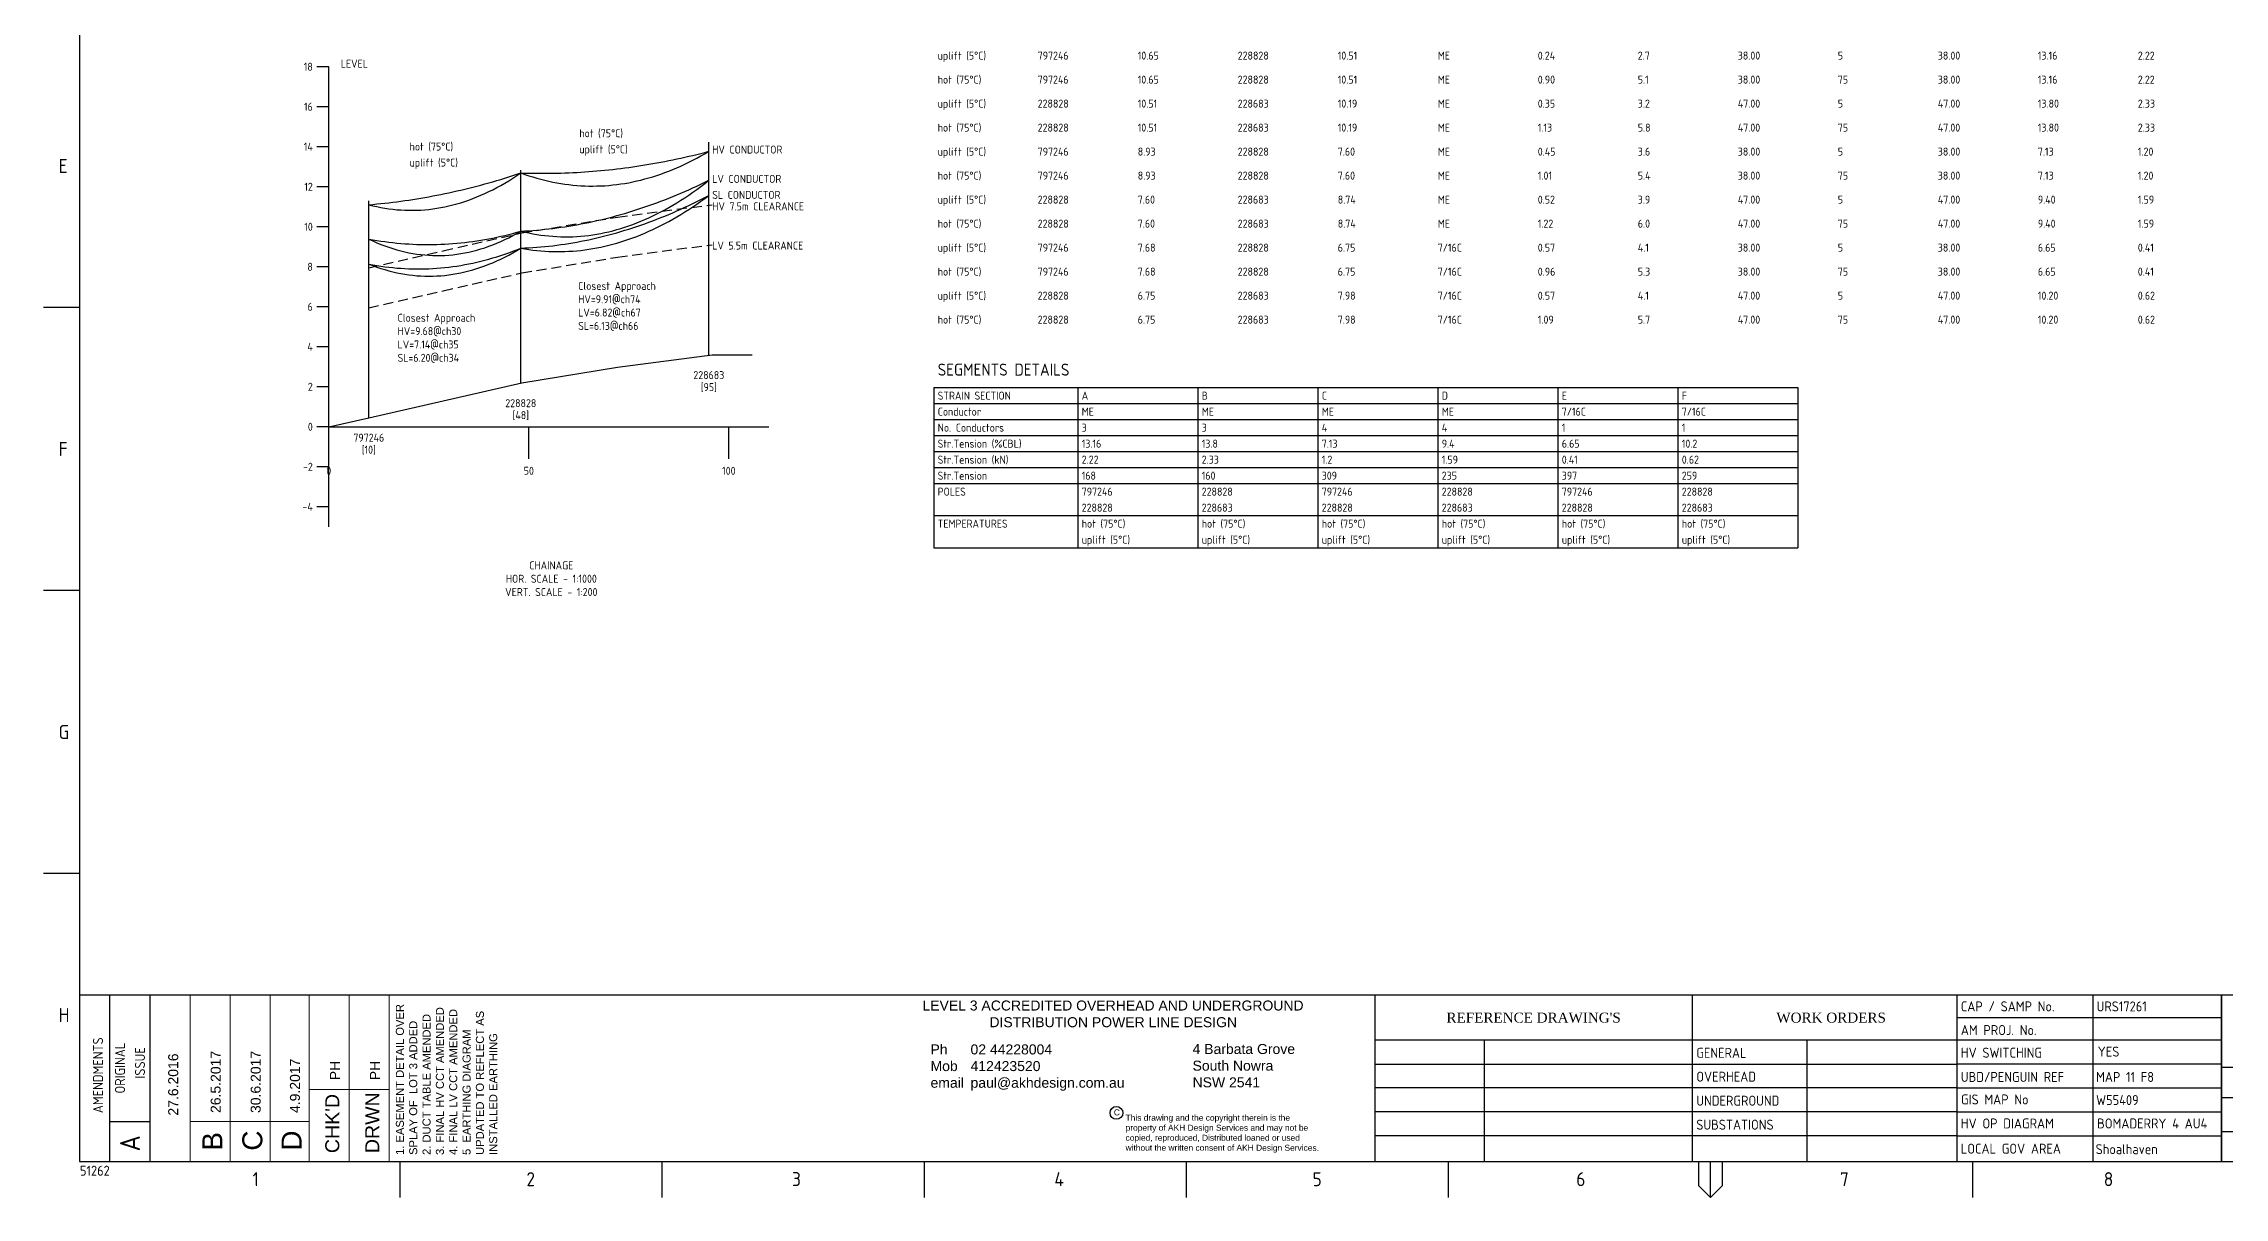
# Paper-space layout 'Retic4' of a CAD drawing. Header units: metres, sheet in millimetres. Extents: x -9 to 825, y -5 to 581.
# Drawn here: x -9 to 536, y -5 to 283 of the extents above; entities that cross this region are included whole.
import ezdxf
from ezdxf.enums import TextEntityAlignment as Align

# ---------------------------------------------------------------- set-up
doc = ezdxf.new("R2010")
doc.units = ezdxf.units.M
doc.linetypes.add('DASHED', pattern=[0.75, 0.5, -0.25])
doc.linetypes.add('IE Trench LV', pattern=[6.5, 5, -1.5])
doc.layers.get('0').update_dxf_attribs({"color": 6})
for name, color, linetype in [('_User Miscellaneous1', 251, 'Continuous'), ('_User Miscellaneous2', 7, 'Continuous'), ('Notes', 7, 'Continuous'), ('SupportsUG_SP_EXT', 7, 'Continuous')]:
    doc.layers.add(name, color=color, linetype=linetype)
doc.styles.add('ARIAL', font='arial.ttf', dxfattribs={"height": 2})
doc.styles.add('iecARIAL', font='arial.ttf', dxfattribs={"height": 2})
doc.styles.add('iecISOCP', font='isocp.shx')
doc.styles.add('iecTimesNewRoman', font='times.ttf')
doc.styles.add('ISOCP', font='isocp.shx', dxfattribs={"height": 1.75})
doc.styles.get("Standard").update_dxf_attribs({"font": 'arial.ttf'})

# ---------------------------------------------------------------- blocks, each defined once
blk = doc.blocks.new('A1_FRAME_TITLE')
at = {"layer": 'Notes', "color": 3, "linetype": 'Continuous'}
for p, q in [((9, 574.39), (9, 5.97)), ((16.59, 5.97), (16.59, 47.62)), ((26.59, 5.97), (26.59, 47.62)), ((332.78, 47.62), (332.78, 5.97)), ((412.12, 47.62), (412.12, 5.97)), ((478.24, 47.62), (478.24, 5.97)), ((544.37, 47.62), (544.37, 5.97)), ((544.37, 41.97), (544.37, 5.97)), ((16.59, 15.97), (26.59, 15.97))]:
    blk.add_line(p, q, dxfattribs=at)
at = {"layer": 'Notes', "linetype": 'Continuous'}
for p, q in [((9, 219.43), (0, 219.43)), ((9, 148.68), (0, 148.68)), ((9, 77.93), (0, 77.93)), ((89.14, -3.03), (89.14, 5.97)), ((154.65, -3.03), (154.65, 5.97)), ((220.16, -3.03), (220.16, 5.97)), ((285.67, -3.03), (285.67, 5.97)), ((351.17, -3.03), (351.17, 5.97)), ((413.68, 5.97), (413.68, -0.03)), ((416.68, -3.03), (416.68, 5.97)), ((419.68, -0.03), (419.68, 5.97)), ((482.19, 5.97), (482.19, -3.03)), ((413.68, -0.03), (416.68, -3.03)), ((416.68, -3.03), (419.68, -0.03))]:
    blk.add_line(p, q, dxfattribs=at)
at = {"layer": 'Notes', "color": 7}
for p, q in [((512.26, 47.62), (512.26, 5.97)), ((478.24, 41.97), (544.37, 41.97)), ((332.81, 36.33), (478.24, 36.33)), ((360.07, 36.33), (360.07, 5.97)), ((440.78, 36.33), (440.78, 5.97)), ((478.24, 36.33), (544.37, 36.33)), ((332.78, 30.28), (478.24, 30.28)), ((478.24, 30.33), (544.37, 30.33)), ((478.24, 24.33), (332.78, 24.33)), ((478.24, 24.33), (544.37, 24.33)), ((544.37, 21.97), (579.37, 21.97)), ((478.24, 18.33), (332.78, 18.33)), ((478.24, 18.33), (544.37, 18.33)), ((478.24, 12.33), (332.78, 12.33)), ((478.24, 12.33), (544.37, 12.33)), ((544.37, 13.47), (579.37, 13.47))]:
    blk.add_line(p, q, dxfattribs=at)
at = {"layer": 'Notes', "color": 3}
blk.add_line((544.37, 5.97), (544.37, 47.62), dxfattribs=at)
at = {"layer": 'Notes', "color": 7, "linetype": 'Continuous'}
blk.add_line((544.37, 29.54), (579.37, 29.54), dxfattribs=at)
at = {"layer": 'Notes', "color": 3, "linetype": 'Continuous', "flags": 128}
for points in [[(9, 47.62), (123.8, 47.62)], [(123.8, 47.62), (824.37, 47.62)], [(9, 5.97), (123.8, 5.97)], [(123.8, 5.97), (824.37, 5.97)]]:
    blk.add_lwpolyline(points, dxfattribs=at)
at = {"layer": 'Notes', "color": 7, "style": 'iecISOCP'}
for s, height, p in [('E', 3.5, (3.74, 253.06)), ('F', 3.5, (3.74, 182.31)), ('G', 3.5, (3.74, 111.56)), ('H', 3.5, (3.74, 40.81)), ('CAP / SAMP No.', 2.5, (479.24, 43.47)), ('AM PROJ. No.', 2.5, (479.24, 37.55)), ('GENERAL', 2.5, (413.12, 31.86)), ('HV SWITCHING', 2.5, (479.24, 31.9)), ('OVERHEAD', 2.5, (413.12, 25.9)), ('UBD/PENGUIN REF', 2.5, (479.24, 25.84)), ('UNDERGROUND', 2.5, (413.12, 19.9)), ('GIS MAP No', 2.5, (479.29, 20.2)), ('SUBSTATIONS', 2.5, (413.12, 13.9)), ('HV OP DIAGRAM', 2.5, (479.24, 14.2)), ('LOCAL GOV AREA', 2.5, (479.24, 7.9)), ('1', 3.5, (52.24, -0.22)), ('2', 3.5, (120.7, -0.22)), ('3', 3.5, (187.09, -0.2)), ('4', 3.5, (252.67, -0.22)), ('5', 3.5, (317.21, -0.22)), ('6', 3.5, (383.12, -0.22)), ('7', 3.5, (449.03, -0.22)), ('8', 3.5, (514.97, -0.22))]:
    blk.add_text(s, height=height, dxfattribs=at).set_placement(p)
at = {"layer": 'Notes', "style": 'iecTimesNewRoman'}
blk.add_text("REFERENCE DRAWING'S", height=2.5, dxfattribs=at).set_placement((372.45, 40.66), align=Align.CENTER)
blk.add_text('WORK ORDERS', height=2.5, dxfattribs=at).set_placement((433.13, 40.66))
at = {"layer": 'Notes', "color": 7, "style": 'iecISOCP'}
for s, height, p in [('AMENDMENTS', 2.5, (14.84, 18.02)), ('ORIGINAL', 2.5, (20.34, 22.94)), ('ISSUE', 2.5, (25.34, 26.69)), ('A', 5, (24.09, 8.47))]:
    blk.add_text(s, height=height, rotation=90, dxfattribs=at).set_placement(p)
for tag, p in [('CAP_NO', (513.19, 43.46)), ('IE_NUM', (513.05, 37.81)), ('REF_No_1', (335.24, 32.31)), ('REF_1', (362.52, 32.31)), ('GEN_WO', (441.71, 31.76)), ('HV_SWITCH', (513.46, 32.16)), ('REF_No_2', (335.24, 26.31)), ('REF_2', (362.52, 26.31)), ('OH_WO', (441.71, 25.81)), ('UBD_REF', (513.05, 25.83)), ('REF_No_3', (335.24, 20.31)), ('REF_3', (362.52, 20.31)), ('UG_WO', (441.71, 20.05)), ('GIS_MAP_No', (513.05, 20.04)), ('REF_No_4', (335.24, 14.31)), ('REF_4', (362.52, 14.31)), ('HV_OP_DIAG', (513.33, 14.2)), ('SUB_WO', (441.71, 13.81)), ('LGA', (512.95, 7.78))]:
    blk.add_attdef(tag, p, '', height=2.5, dxfattribs=at)
at = {"layer": 'Notes', "style": 'iecISOCP'}
for tag, p in [('T1', (684.37, 39.47)), ('T2', (684.37, 34.35)), ('T3', (684.37, 28.92)), ('T4', (684.37, 23.66)), ('T5', (684.37, 18.23)), ('T6', (684.37, 12.97))]:
    blk.add_attdef(tag, text='', height=3.5, dxfattribs=at).set_placement(p, align=Align.CENTER)
at = {"layer": 'Notes', "color": 7, "style": 'iecISOCP'}
for tag, p in [('scale', (567.76, 33.27)), ('DRAWN', (567.76, 24.93)), ('DATE', (567.76, 16.88)), ('DESIGN', (605.62, 9.15)), ('CHD', (567.76, 8.37))]:
    blk.add_attdef(tag, text='', height=2.5, dxfattribs=at).set_placement(p, align=Align.CENTER)
at = {"layer": 'Notes', "color": 4, "style": 'iecISOCP'}
blk.add_attdef('NUM', text='', height=7, dxfattribs=at).set_placement((792.37, 20.12), align=Align.MIDDLE_CENTER)
at = {"layer": 'Notes', "color": 1, "style": 'iecISOCP'}
blk.add_attdef('REV', text='', height=5, dxfattribs=at).set_placement((820.05, 17.1), align=Align.CENTER)
at = {"layer": 'Notes', "color": 7, "style": 'iecISOCP'}
for tag, p in [('NS', (790.71, 8.12)), ('SHTS', (805.41, 8.12))]:
    blk.add_attdef(tag, text='', height=2.5, dxfattribs=at).set_placement(p, align=Align.MIDDLE)
at = {"layer": 'Notes', "style": 'iecISOCP'}
blk.add_attdef('ExportID', (9.08, 2.39), '', height=2.5, dxfattribs=at)
at = {"layer": 'Notes', "style": 'iecISOCP', "flags": 1}
for tag, p in [('ProjectType', (14.17, -26.8)), ('ProjectNumber', (23.56, -26.82)), ('DrawingNumber', (35.51, -26.8)), ('ProjectDescription', (47.56, -26.83)), ('ExportDate', (60.28, -26.79)), ('ExportUserName', (69.15, -26.8)), ('DesignerCompanyName', (81.48, -26.79)), ('ExportAreaOfInterest', (97.1, -26.81)), ('GIS_SUCCESS', (112, -26.78)), ('CAD_SUCCESS', (121.79, -26.78)), ('DEPOTCODE', (132.11, -26.88)), ('ExportCategories', (140.08, -26.8)), ('Comments', (154.38, -26.88))]:
    blk.add_attdef(tag, p, '', height=1, dxfattribs=at)
blk = doc.blocks.new('akhlogo')
at = {"layer": '_User Miscellaneous2'}
blk.add_circle((113.53, 12.12), 1.6, dxfattribs=at)
at = {"layer": '_User Miscellaneous2', "attachment_point": 1}
for s, insert, char_height, width in [('\\pi5.9046;LEVEL 3 ACCREDITED OVERHEAD AND UNDERGROUND \\P\\pi22.653;DISTRIBUTION POWER LINE DESIGN ', (59.13, 40.21), 2.5, 106.6522), ('Ph ^I02 44228004{\\fCalibri|b0|i0|c0|p34; ^J}Mob^I412423520\\Pemail^Ipaul@akhdesign.com.au', (67.06, 29.24), 2.5, 53.0212), ('4 Barbata Grove\\PSouth Nowra\\PNSW 2541', (132.56, 29.34), 2.5, 39.4695), ('This drawing and the copyright therein is the property of AKH Design Services and may not be copied, reproduced, Distributed loaned or used without the written consent of AKH Design Services.', (115.82, 11.65), 1.5, 48.7359)]:
    blk.add_mtext(s, dxfattribs=dict(at, insert=insert, char_height=char_height, width=width))
at = {"layer": '_User Miscellaneous2', "char_height": 1.5, "attachment_point": 1}
for insert in [(112.87, 13), (112.88, 13)]:
    blk.add_mtext('C', dxfattribs=dict(at, insert=insert))

psp = doc.layouts.new('Retic4')

# ---------------------------------------------------------------- linework, layer by layer
at = {"color": 7, "linetype": 'Continuous'}
for p, q in [((62.54, 277.29), (59.54, 277.29)), ((62.54, 162.29), (62.54, 277.29)), ((62.54, 267.29), (59.54, 267.29)), ((62.54, 257.29), (59.54, 257.29)), ((62.54, 247.29), (59.54, 247.29)), ((62.54, 237.29), (59.54, 237.29)), ((62.54, 227.29), (59.54, 227.29)), ((62.54, 217.29), (59.54, 217.29)), ((62.54, 207.29), (59.54, 207.29)), ((110.79, 198.24), (134.69, 202.21)), ((134.69, 202.21), (158.36, 205.31)), ((158.36, 205.31), (168.36, 205.31)), ((62.54, 197.29), (59.54, 197.29)), ((91.1, 193.77), (110.79, 198.24)), ((213.75, 197.07), (429.75, 197.07)), ((213.75, 197.07), (213.75, 157.07)), ((249.75, 197.07), (249.75, 157.07)), ((279.75, 197.07), (279.75, 157.07)), ((309.75, 197.07), (309.75, 157.07)), ((339.75, 197.07), (339.75, 157.07)), ((369.75, 197.07), (369.75, 157.07)), ((399.75, 197.07), (399.75, 157.07)), ((429.75, 197.07), (429.75, 157.07)), ((72.53, 189.56), (91.1, 193.77)), ((213.75, 193.07), (429.75, 193.07)), ((62.54, 187.29), (59.54, 187.29)), ((62.54, 187.29), (72.53, 189.56)), ((62.54, 187.29), (172.54, 187.29)), ((62.54, 179.29), (62.54, 187.29)), ((112.54, 179.29), (112.54, 187.29)), ((162.54, 179.29), (162.54, 187.29)), ((213.75, 189.07), (429.75, 189.07)), ((213.75, 185.07), (429.75, 185.07)), ((213.75, 181.07), (429.75, 181.07)), ((62.54, 177.29), (59.54, 177.29)), ((213.75, 177.07), (429.75, 177.07)), ((213.75, 173.07), (429.75, 173.07)), ((62.54, 167.29), (59.54, 167.29)), ((213.75, 165.07), (429.75, 165.07)), ((213.75, 157.07), (429.75, 157.07))]:
    psp.add_line(p, q, dxfattribs=at)
at = {"color": 5, "linetype": 'Continuous'}
for p, q in [((157.54, 205.2), (157.54, 258.45)), ((110.54, 198.19), (110.54, 251.44)), ((72.54, 189.56), (72.54, 243.81))]:
    psp.add_line(p, q, dxfattribs=at)
at = {"color": 7, "linetype": 'DASHED', "ltscale": 5}
for p, q in [((134.69, 239.71), (158.36, 242.81)), ((91.1, 231.27), (110.79, 235.74)), ((110.79, 235.74), (134.69, 239.71)), ((72.53, 227.06), (91.1, 231.27)), ((110.79, 225.74), (134.69, 229.71)), ((134.69, 229.71), (158.36, 232.81)), ((91.1, 221.27), (110.79, 225.74)), ((72.53, 217.06), (91.1, 221.27))]:
    psp.add_line(p, q, dxfattribs=at)
at = {"color": 7, "lineweight": 15}
for p, q in [((27.85, 45.3), (27.85, 3.66)), ((37.85, 45.3), (37.85, 3.66)), ((47.85, 45.3), (47.85, 3.66)), ((57.66, 45.3), (57.66, 3.66)), ((67.66, 45.3), (67.66, 3.66)), ((77.66, 45.3), (77.66, 3.66)), ((57.66, 21.66), (77.66, 21.66)), ((27.85, 13.66), (37.85, 13.66)), ((37.85, 13.66), (47.85, 13.66)), ((47.66, 13.66), (57.66, 13.66))]:
    psp.add_line(p, q, dxfattribs=at)
at = {"color": 7, "linetype": 'Continuous'}
for points in [[(110.54, 250.74), (111.54, 250.71), (112.54, 250.68), (113.54, 250.66), (114.54, 250.65), (115.54, 250.65), (116.54, 250.65), (117.54, 250.66), (118.54, 250.67), (119.54, 250.69), (120.54, 250.72), (121.54, 250.75), (122.54, 250.79), (123.54, 250.83), (124.54, 250.88), (125.54, 250.94), (126.54, 251.01), (127.54, 251.08), (128.54, 251.15), (129.54, 251.24), (130.54, 251.33), (131.54, 251.42), (132.54, 251.53), (133.54, 251.64), (134.54, 251.75), (135.54, 251.87), (136.54, 252), (137.54, 252.13), (138.54, 252.27), (139.54, 252.42), (140.54, 252.57), (141.54, 252.73), (142.54, 252.9), (143.54, 253.07), (144.54, 253.25), (145.54, 253.44), (146.54, 253.63), (147.54, 253.82), (148.54, 254.03), (149.54, 254.24), (150.54, 254.46), (151.54, 254.68), (152.54, 254.91), (153.54, 255.14), (154.54, 255.39), (155.54, 255.63), (156.54, 255.89), (157.54, 256.15)], [(72.54, 242.81), (73.54, 242.89), (74.54, 242.99), (75.54, 243.09), (76.54, 243.19), (77.54, 243.3), (78.54, 243.42), (79.54, 243.55), (80.54, 243.68), (81.54, 243.82), (82.54, 243.96), (83.54, 244.12), (84.54, 244.27), (85.54, 244.44), (86.54, 244.61), (87.54, 244.79), (88.54, 244.98), (89.54, 245.17), (90.54, 245.37), (91.54, 245.57), (92.54, 245.78), (93.54, 246), (94.54, 246.23), (95.54, 246.46), (96.54, 246.7), (97.54, 246.94), (98.54, 247.19), (99.54, 247.45), (100.54, 247.72), (101.54, 247.99), (102.54, 248.27), (103.54, 248.55), (104.54, 248.85), (105.54, 249.14), (106.54, 249.45), (107.54, 249.76), (108.54, 250.08), (109.54, 250.4), (110.54, 250.74)], [(110.54, 236.19), (111.54, 236.24), (112.54, 236.3), (113.54, 236.38), (114.54, 236.46), (115.54, 236.55), (116.54, 236.65), (117.54, 236.76), (118.54, 236.88), (119.54, 237.01), (120.54, 237.15), (121.54, 237.3), (122.54, 237.45), (123.54, 237.62), (124.54, 237.8), (125.54, 237.98), (126.54, 238.18), (127.54, 238.38), (128.54, 238.59), (129.54, 238.82), (130.54, 239.05), (131.54, 239.29), (132.54, 239.54), (133.54, 239.8), (134.54, 240.08), (135.54, 240.35), (136.54, 240.64), (137.54, 240.94), (138.54, 241.25), (139.54, 241.57), (140.54, 241.9), (141.54, 242.23), (142.54, 242.58), (143.54, 242.93), (144.54, 243.3), (145.54, 243.67), (146.54, 244.06), (147.54, 244.45), (148.54, 244.85), (149.54, 245.26), (150.54, 245.68), (151.54, 246.12), (152.54, 246.56), (153.54, 247.01), (154.54, 247.46), (155.54, 247.93), (156.54, 248.41), (157.54, 248.9)], [(110.54, 231.94), (111.54, 231.98), (112.54, 232.03), (113.54, 232.09), (114.54, 232.17), (115.54, 232.25), (116.54, 232.35), (117.54, 232.45), (118.54, 232.56), (119.54, 232.69), (120.54, 232.83), (121.54, 232.97), (122.54, 233.13), (123.54, 233.29), (124.54, 233.47), (125.54, 233.66), (126.54, 233.85), (127.54, 234.06), (128.54, 234.28), (129.54, 234.51), (130.54, 234.75), (131.54, 235), (132.54, 235.25), (133.54, 235.52), (134.54, 235.8), (135.54, 236.09), (136.54, 236.4), (137.54, 236.71), (138.54, 237.03), (139.54, 237.36), (140.54, 237.7), (141.54, 238.05), (142.54, 238.42), (143.54, 238.79), (144.54, 239.17), (145.54, 239.57), (146.54, 239.97), (147.54, 240.38), (148.54, 240.81), (149.54, 241.24), (150.54, 241.69), (151.54, 242.15), (152.54, 242.61), (153.54, 243.09), (154.54, 243.58), (155.54, 244.07), (156.54, 244.58), (157.54, 245.1)], [(72.54, 234.21), (73.54, 234.03), (74.54, 233.86), (75.54, 233.71), (76.54, 233.57), (77.54, 233.44), (78.54, 233.32), (79.54, 233.22), (80.54, 233.13), (81.54, 233.05), (82.54, 232.98), (83.54, 232.93), (84.54, 232.89), (85.54, 232.86), (86.54, 232.84), (87.54, 232.84), (88.54, 232.85), (89.54, 232.87), (90.54, 232.9), (91.54, 232.95), (92.54, 233.01), (93.54, 233.08), (94.54, 233.16), (95.54, 233.25), (96.54, 233.36), (97.54, 233.48), (98.54, 233.62), (99.54, 233.76), (100.54, 233.92), (101.54, 234.09), (102.54, 234.27), (103.54, 234.47), (104.54, 234.68), (105.54, 234.9), (106.54, 235.13), (107.54, 235.38), (108.54, 235.63), (109.54, 235.9), (110.54, 236.19)], [(72.54, 227.96), (73.54, 227.77), (74.54, 227.6), (75.54, 227.44), (76.54, 227.3), (77.54, 227.18), (78.54, 227.07), (79.54, 226.98), (80.54, 226.9), (81.54, 226.84), (82.54, 226.79), (83.54, 226.76), (84.54, 226.75), (85.54, 226.75), (86.54, 226.77), (87.54, 226.8), (88.54, 226.85), (89.54, 226.92), (90.54, 227), (91.54, 227.1), (92.54, 227.21), (93.54, 227.34), (94.54, 227.48), (95.54, 227.64), (96.54, 227.82), (97.54, 228.01), (98.54, 228.22), (99.54, 228.44), (100.54, 228.68), (101.54, 228.93), (102.54, 229.2), (103.54, 229.49), (104.54, 229.79), (105.54, 230.11), (106.54, 230.44), (107.54, 230.79), (108.54, 231.16), (109.54, 231.54), (110.54, 231.94)]]:
    psp.add_lwpolyline(points, dxfattribs=at)
at = {"color": 1, "linetype": 'Continuous'}
for points in [[(110.54, 250.74), (111.54, 250.38), (112.54, 250.05), (113.54, 249.73), (114.54, 249.44), (115.54, 249.16), (116.54, 248.91), (117.54, 248.68), (118.54, 248.46), (119.54, 248.27), (120.54, 248.1), (121.54, 247.95), (122.54, 247.82), (123.54, 247.71), (124.54, 247.62), (125.54, 247.55), (126.54, 247.5), (127.54, 247.47), (128.54, 247.46), (129.54, 247.48), (130.54, 247.51), (131.54, 247.56), (132.54, 247.64), (133.54, 247.73), (134.54, 247.85), (135.54, 247.98), (136.54, 248.14), (137.54, 248.31), (138.54, 248.51), (139.54, 248.73), (140.54, 248.97), (141.54, 249.23), (142.54, 249.5), (143.54, 249.8), (144.54, 250.12), (145.54, 250.46), (146.54, 250.82), (147.54, 251.21), (148.54, 251.61), (149.54, 252.03), (150.54, 252.47), (151.54, 252.94), (152.54, 253.42), (153.54, 253.92), (154.54, 254.45), (155.54, 255), (156.54, 255.56), (157.54, 256.15)], [(72.54, 242.81), (73.54, 242.56), (74.54, 242.33), (75.54, 242.12), (76.54, 241.95), (77.54, 241.79), (78.54, 241.66), (79.54, 241.56), (80.54, 241.48), (81.54, 241.43), (82.54, 241.4), (83.54, 241.4), (84.54, 241.42), (85.54, 241.46), (86.54, 241.54), (87.54, 241.63), (88.54, 241.75), (89.54, 241.9), (90.54, 242.07), (91.54, 242.27), (92.54, 242.49), (93.54, 242.73), (94.54, 243), (95.54, 243.3), (96.54, 243.62), (97.54, 243.96), (98.54, 244.34), (99.54, 244.73), (100.54, 245.15), (101.54, 245.6), (102.54, 246.07), (103.54, 246.56), (104.54, 247.08), (105.54, 247.63), (106.54, 248.2), (107.54, 248.8), (108.54, 249.42), (109.54, 250.07), (110.54, 250.74)]]:
    psp.add_lwpolyline(points, dxfattribs=at)
at = {"color": 4, "linetype": 'Continuous'}
for points in [[(110.54, 236.19), (111.54, 235.95), (112.54, 235.73), (113.54, 235.54), (114.54, 235.37), (115.54, 235.22), (116.54, 235.09), (117.54, 234.98), (118.54, 234.9), (119.54, 234.84), (120.54, 234.8), (121.54, 234.78), (122.54, 234.79), (123.54, 234.81), (124.54, 234.86), (125.54, 234.93), (126.54, 235.03), (127.54, 235.14), (128.54, 235.28), (129.54, 235.44), (130.54, 235.62), (131.54, 235.82), (132.54, 236.05), (133.54, 236.3), (134.54, 236.57), (135.54, 236.86), (136.54, 237.17), (137.54, 237.51), (138.54, 237.87), (139.54, 238.25), (140.54, 238.65), (141.54, 239.08), (142.54, 239.52), (143.54, 239.99), (144.54, 240.48), (145.54, 241), (146.54, 241.53), (147.54, 242.09), (148.54, 242.67), (149.54, 243.28), (150.54, 243.9), (151.54, 244.55), (152.54, 245.22), (153.54, 245.91), (154.54, 246.62), (155.54, 247.36), (156.54, 248.12), (157.54, 248.9)], [(72.54, 234.21), (73.54, 233.74), (74.54, 233.3), (75.54, 232.89), (76.54, 232.51), (77.54, 232.16), (78.54, 231.83), (79.54, 231.53), (80.54, 231.26), (81.54, 231.02), (82.54, 230.81), (83.54, 230.62), (84.54, 230.46), (85.54, 230.33), (86.54, 230.23), (87.54, 230.16), (88.54, 230.11), (89.54, 230.09), (90.54, 230.1), (91.54, 230.14), (92.54, 230.21), (93.54, 230.3), (94.54, 230.42), (95.54, 230.57), (96.54, 230.75), (97.54, 230.96), (98.54, 231.19), (99.54, 231.45), (100.54, 231.74), (101.54, 232.06), (102.54, 232.41), (103.54, 232.78), (104.54, 233.18), (105.54, 233.61), (106.54, 234.07), (107.54, 234.56), (108.54, 235.07), (109.54, 235.62), (110.54, 236.19)]]:
    psp.add_lwpolyline(points, dxfattribs=at)
at = {"color": 3, "linetype": 'Continuous'}
for points in [[(110.54, 231.94), (111.54, 231.76), (112.54, 231.61), (113.54, 231.47), (114.54, 231.36), (115.54, 231.26), (116.54, 231.19), (117.54, 231.13), (118.54, 231.09), (119.54, 231.08), (120.54, 231.08), (121.54, 231.1), (122.54, 231.15), (123.54, 231.21), (124.54, 231.29), (125.54, 231.39), (126.54, 231.51), (127.54, 231.66), (128.54, 231.82), (129.54, 232), (130.54, 232.2), (131.54, 232.42), (132.54, 232.66), (133.54, 232.92), (134.54, 233.2), (135.54, 233.5), (136.54, 233.82), (137.54, 234.16), (138.54, 234.51), (139.54, 234.89), (140.54, 235.29), (141.54, 235.71), (142.54, 236.15), (143.54, 236.6), (144.54, 237.08), (145.54, 237.58), (146.54, 238.1), (147.54, 238.63), (148.54, 239.19), (149.54, 239.77), (150.54, 240.36), (151.54, 240.98), (152.54, 241.62), (153.54, 242.27), (154.54, 242.95), (155.54, 243.65), (156.54, 244.36), (157.54, 245.1)], [(72.54, 227.96), (73.54, 227.57), (74.54, 227.21), (75.54, 226.88), (76.54, 226.57), (77.54, 226.29), (78.54, 226.03), (79.54, 225.8), (80.54, 225.6), (81.54, 225.43), (82.54, 225.28), (83.54, 225.16), (84.54, 225.06), (85.54, 224.99), (86.54, 224.95), (87.54, 224.94), (88.54, 224.95), (89.54, 224.99), (90.54, 225.05), (91.54, 225.14), (92.54, 225.26), (93.54, 225.4), (94.54, 225.58), (95.54, 225.77), (96.54, 226), (97.54, 226.25), (98.54, 226.53), (99.54, 226.83), (100.54, 227.16), (101.54, 227.52), (102.54, 227.9), (103.54, 228.31), (104.54, 228.75), (105.54, 229.21), (106.54, 229.71), (107.54, 230.22), (108.54, 230.77), (109.54, 231.34), (110.54, 231.94)]]:
    psp.add_lwpolyline(points, dxfattribs=at)

# ---------------------------------------------------------------- block references
at = {"layer": '_User Miscellaneous1', "color": 7, "lineweight": -3, "ltscale": 0.25}
psp.add_blockref('akhlogo', (145.9, 3.66), dxfattribs=at)
at = {"layer": 'SupportsUG_SP_EXT'}
ref = psp.add_blockref('A1_FRAME_TITLE', (-8.74, -2.32), dxfattribs=at)
ref.add_attrib('CAP_NO', 'URS17261', (504.44, 41.14), dxfattribs={"layer": 'Notes', "color": 7, "height": 2.5, "style": 'iecISOCP'})
ref.add_attrib('HV_SWITCH', 'YES', (504.72, 29.85), dxfattribs={"layer": 'Notes', "color": 7, "height": 2.5, "style": 'iecISOCP'})
ref.add_attrib('UBD_REF', 'MAP 11 F8', (504.31, 23.51), dxfattribs={"layer": 'Notes', "color": 7, "height": 2.5, "style": 'iecISOCP'})
ref.add_attrib('GIS_MAP_No', 'W55409', (504.31, 17.73), dxfattribs={"layer": 'Notes', "color": 7, "height": 2.5, "style": 'iecISOCP'})
ref.add_attrib('HV_OP_DIAG', 'BOMADERRY 4 AU4', (504.58, 11.88), dxfattribs={"layer": 'Notes', "color": 7, "height": 2.5, "style": 'iecISOCP'})
ref.add_attrib('LGA', 'Shoalhaven', (504.2, 5.46), dxfattribs={"layer": 'Notes', "color": 7, "height": 2.5, "style": 'iecISOCP'})
ref.add_attrib('ExportID', '51262', (0.34, 0.07), dxfattribs={"layer": 'Notes', "height": 2.5, "style": 'iecISOCP'})

# ---------------------------------------------------------------- texts
at = {"color": 7, "linetype": 'Continuous', "style": 'ISOCP'}
for s, p in [('18', (58.54, 277.29)), ('16', (58.54, 267.29)), ('14', (58.54, 257.29)), ('12', (58.54, 247.29)), ('10', (58.54, 237.29)), ('8', (58.54, 227.29)), ('6', (58.54, 217.29)), ('4', (58.54, 207.29)), ('2', (58.54, 197.29)), ('0', (58.54, 187.29)), ('-2', (58.54, 177.29)), ('-4', (58.54, 167.29))]:
    psp.add_text(s, height=2, dxfattribs=at).set_placement(p, align=Align.MIDDLE_RIGHT)
for s, height, p in [('LEVEL', 2, (65.54, 277.04)), ('uplift (5°C)', 2, (214.75, 279.07)), ('797246', 2, (239.75, 279.07)), ('10.65', 2, (264.75, 279.07)), ('228828', 2, (289.75, 279.07)), ('10.51', 2, (314.75, 279.07)), ('ME', 2, (339.75, 279.07)), ('0.24', 2, (364.75, 279.07)), ('2.7', 2, (389.75, 279.07)), ('38.00', 2, (414.75, 279.07)), ('5', 2, (439.75, 279.07)), ('38.00', 2, (464.75, 279.07)), ('13.16', 2, (489.75, 279.07)), ('2.22', 2, (514.75, 279.07)), ('hot (75°C)', 2, (214.75, 273.07)), ('797246', 2, (239.75, 273.07)), ('10.65', 2, (264.75, 273.07)), ('228828', 2, (289.75, 273.07)), ('10.51', 2, (314.75, 273.07)), ('ME', 2, (339.75, 273.07)), ('0.90', 2, (364.75, 273.07)), ('5.1', 2, (389.75, 273.07)), ('38.00', 2, (414.75, 273.07)), ('75', 2, (439.75, 273.07)), ('38.00', 2, (464.75, 273.07)), ('13.16', 2, (489.75, 273.07)), ('2.22', 2, (514.75, 273.07)), ('uplift (5°C)', 2, (214.75, 267.07)), ('228828', 2, (239.75, 267.07)), ('10.51', 2, (264.75, 267.07)), ('228683', 2, (289.75, 267.07)), ('10.19', 2, (314.75, 267.07)), ('ME', 2, (339.75, 267.07)), ('0.35', 2, (364.75, 267.07)), ('3.2', 2, (389.75, 267.07)), ('47.00', 2, (414.75, 267.07)), ('5', 2, (439.75, 267.07)), ('47.00', 2, (464.75, 267.07)), ('13.80', 2, (489.75, 267.07)), ('2.33', 2, (514.75, 267.07)), ('hot (75°C)', 2, (125.17, 259.66)), ('hot (75°C)', 2, (214.75, 261.07)), ('228828', 2, (239.75, 261.07)), ('10.51', 2, (264.75, 261.07)), ('228683', 2, (289.75, 261.07)), ('10.19', 2, (314.75, 261.07)), ('ME', 2, (339.75, 261.07)), ('1.13', 2, (364.75, 261.07)), ('5.8', 2, (389.75, 261.07)), ('47.00', 2, (414.75, 261.07)), ('75', 2, (439.75, 261.07)), ('47.00', 2, (464.75, 261.07)), ('13.80', 2, (489.75, 261.07)), ('2.33', 2, (514.75, 261.07)), ('hot (75°C)', 2, (82.73, 256.34)), ('uplift (5°C)', 2, (125.17, 255.66)), ('HV CONDUCTOR', 2, (158.39, 255.58)), ('uplift (5°C)', 2, (214.75, 255.07)), ('797246', 2, (239.75, 255.07)), ('8.93', 2, (264.75, 255.07)), ('228828', 2, (289.75, 255.07)), ('7.60', 2, (314.75, 255.07)), ('ME', 2, (339.75, 255.07)), ('0.45', 2, (364.75, 255.07)), ('3.6', 2, (389.75, 255.07)), ('38.00', 2, (414.75, 255.07)), ('5', 2, (439.75, 255.07)), ('38.00', 2, (464.75, 255.07)), ('7.13', 2, (489.75, 255.07)), ('1.20', 2, (514.75, 255.07)), ('uplift (5°C)', 2, (82.73, 252.34)), ('hot (75°C)', 2, (214.75, 249.07)), ('797246', 2, (239.75, 249.07)), ('8.93', 2, (264.75, 249.07)), ('228828', 2, (289.75, 249.07)), ('7.60', 2, (314.75, 249.07)), ('ME', 2, (339.75, 249.07)), ('1.01', 2, (364.75, 249.07)), ('5.4', 2, (389.75, 249.07)), ('38.00', 2, (414.75, 249.07)), ('75', 2, (439.75, 249.07)), ('38.00', 2, (464.75, 249.07)), ('7.13', 2, (489.75, 249.07)), ('1.20', 2, (514.75, 249.07)), ('SL CONDUCTOR', 2, (158.39, 244.26)), ('LV CONDUCTOR', 2, (158.39, 248.26)), ('HV 7.5m CLEARANCE', 2, (158.39, 241.4)), ('uplift (5°C)', 2, (214.75, 243.07)), ('228828', 2, (239.75, 243.07)), ('7.60', 2, (264.75, 243.07)), ('228683', 2, (289.75, 243.07)), ('8.74', 2, (314.75, 243.07)), ('ME', 2, (339.75, 243.07)), ('0.52', 2, (364.75, 243.07)), ('3.9', 2, (389.75, 243.07)), ('47.00', 2, (414.75, 243.07)), ('5', 2, (439.75, 243.07)), ('47.00', 2, (464.75, 243.07)), ('9.40', 2, (489.75, 243.07)), ('1.59', 2, (514.75, 243.07)), ('hot (75°C)', 2, (214.75, 237.07)), ('228828', 2, (239.75, 237.07)), ('7.60', 2, (264.75, 237.07)), ('228683', 2, (289.75, 237.07)), ('8.74', 2, (314.75, 237.07)), ('ME', 2, (339.75, 237.07)), ('1.22', 2, (364.75, 237.07)), ('6.0', 2, (389.75, 237.07)), ('47.00', 2, (414.75, 237.07)), ('75', 2, (439.75, 237.07)), ('47.00', 2, (464.75, 237.07)), ('9.40', 2, (489.75, 237.07)), ('1.59', 2, (514.75, 237.07)), ('LV 5.5m CLEARANCE', 2, (158.39, 231.59)), ('uplift (5°C)', 2, (214.75, 231.07)), ('797246', 2, (239.75, 231.07)), ('7.68', 2, (264.75, 231.07)), ('228828', 2, (289.75, 231.07)), ('6.75', 2, (314.75, 231.07)), ('7/16C', 2, (339.75, 231.07)), ('0.57', 2, (364.75, 231.07)), ('4.1', 2, (389.75, 231.07)), ('38.00', 2, (414.75, 231.07)), ('5', 2, (439.75, 231.07)), ('38.00', 2, (464.75, 231.07)), ('6.65', 2, (489.75, 231.07)), ('0.41', 2, (514.75, 231.07)), ('hot (75°C)', 2, (214.75, 225.07)), ('797246', 2, (239.75, 225.07)), ('7.68', 2, (264.75, 225.07)), ('228828', 2, (289.75, 225.07)), ('6.75', 2, (314.75, 225.07)), ('7/16C', 2, (339.75, 225.07)), ('0.96', 2, (364.75, 225.07)), ('5.3', 2, (389.75, 225.07)), ('38.00', 2, (414.75, 225.07)), ('75', 2, (439.75, 225.07)), ('38.00', 2, (464.75, 225.07)), ('6.65', 2, (489.75, 225.07)), ('0.41', 2, (514.75, 225.07)), ('uplift (5°C)', 2, (214.75, 219.07)), ('228828', 2, (239.75, 219.07)), ('6.75', 2, (264.75, 219.07)), ('228683', 2, (289.75, 219.07)), ('7.98', 2, (314.75, 219.07)), ('7/16C', 2, (339.75, 219.07)), ('0.57', 2, (364.75, 219.07)), ('4.1', 2, (389.75, 219.07)), ('47.00', 2, (414.75, 219.07)), ('5', 2, (439.75, 219.07)), ('47.00', 2, (464.75, 219.07)), ('10.20', 2, (489.75, 219.07)), ('0.62', 2, (514.75, 219.07)), ('hot (75°C)', 2, (214.75, 213.07)), ('228828', 2, (239.75, 213.07)), ('6.75', 2, (264.75, 213.07)), ('228683', 2, (289.75, 213.07)), ('7.98', 2, (314.75, 213.07)), ('7/16C', 2, (339.75, 213.07)), ('1.09', 2, (364.75, 213.07)), ('5.7', 2, (389.75, 213.07)), ('47.00', 2, (414.75, 213.07)), ('75', 2, (439.75, 213.07)), ('47.00', 2, (464.75, 213.07)), ('10.20', 2, (489.75, 213.07)), ('0.62', 2, (514.75, 213.07)), ('SEGMENTS DETAILS', 3, (214.75, 200.07)), ('STRAIN SECTION', 2, (214.75, 194.07)), ('Conductor', 2, (214.75, 190.07)), ('A', 2, (250.75, 194.07)), ('ME', 2, (250.75, 190.07)), ('B', 2, (280.75, 194.07)), ('ME', 2, (280.75, 190.07)), ('C', 2, (310.75, 194.07)), ('ME', 2, (310.75, 190.07)), ('D', 2, (340.75, 194.07)), ('ME', 2, (340.75, 190.07)), ('7/16C', 2, (370.75, 190.07)), ('E', 2, (370.75, 194.07)), ('7/16C', 2, (400.75, 190.07)), ('F', 2, (400.75, 194.07)), ('No. Conductors', 2, (214.75, 186.07)), ('3', 2, (250.75, 186.07)), ('3', 2, (280.75, 186.07)), ('4', 2, (310.75, 186.07)), ('4', 2, (340.75, 186.07)), ('1', 2, (370.75, 186.07)), ('1', 2, (400.75, 186.07)), ('Str.Tension (%CBL)', 2, (214.75, 182.07)), ('Str.Tension (kN)', 2, (214.75, 178.07)), ('13.16', 2, (250.75, 182.07)), ('2.22', 2, (250.75, 178.07)), ('13.8', 2, (280.75, 182.07)), ('2.33', 2, (280.75, 178.07)), ('1.2', 2, (310.75, 178.07)), ('7.13', 2, (310.75, 182.07)), ('1.59', 2, (340.75, 178.07)), ('9.4', 2, (340.75, 182.07)), ('0.41', 2, (370.75, 178.07)), ('6.65', 2, (370.75, 182.07)), ('10.2', 2, (400.75, 182.07)), ('0.62', 2, (400.75, 178.07)), ('Str.Tension ', 2, (214.75, 174.07)), ('168', 2, (250.75, 174.07)), ('160', 2, (280.75, 174.07)), ('309', 2, (310.75, 174.07)), ('235', 2, (340.75, 174.07)), ('397', 2, (370.75, 174.07)), ('259', 2, (400.75, 174.07)), ('POLES', 2, (214.75, 170.07)), ('797246', 2, (250.75, 170.07)), ('228828', 2, (280.75, 170.07)), ('797246', 2, (310.75, 170.07)), ('228828', 2, (340.75, 170.07)), ('797246', 2, (370.75, 170.07)), ('228828', 2, (400.75, 170.07)), ('TEMPERATURES', 2, (214.75, 162.07)), ('228828', 2, (250.75, 166.07)), ('hot (75°C)', 2, (250.75, 162.07)), ('228683', 2, (280.75, 166.07)), ('hot (75°C)', 2, (280.75, 162.07)), ('228828', 2, (310.75, 166.07)), ('hot (75°C)', 2, (310.75, 162.07)), ('228683', 2, (340.75, 166.07)), ('hot (75°C)', 2, (340.75, 162.07)), ('228828', 2, (370.75, 166.07)), ('hot (75°C)', 2, (370.75, 162.07)), ('228683', 2, (400.75, 166.07)), ('hot (75°C)', 2, (400.75, 162.07)), ('uplift (5°C)', 2, (250.75, 158.07)), ('uplift (5°C)', 2, (280.75, 158.07)), ('uplift (5°C)', 2, (310.75, 158.07)), ('uplift (5°C)', 2, (340.75, 158.07)), ('uplift (5°C)', 2, (370.75, 158.07)), ('uplift (5°C)', 2, (400.75, 158.07))]:
    psp.add_text(s, height=height, dxfattribs=at).set_placement(p)
for s, p in [('228683', (157.54, 201.2)), ('[95]', (157.54, 198.2)), ('228828', (110.54, 194.19)), ('[48]', (110.54, 191.19)), ('797246', (72.54, 185.56)), ('[10]', (72.54, 182.56)), ('0', (62.54, 177.29)), ('50', (112.54, 177.29)), ('100', (162.54, 177.29))]:
    psp.add_text(s, height=2, dxfattribs=at).set_placement(p, align=Align.TOP_CENTER)
at = {"color": 7, "lineweight": 15, "style": 'iecARIAL'}
for s, p in [("CHK'D", (65.16, 5.72)), ('DRWN', (75.16, 5.72))]:
    psp.add_text(s, height=3.5, rotation=90, dxfattribs=at).set_placement(p)
at = {"color": 7, "linetype": 'Continuous', "char_height": 2, "style": 'ISOCP'}
for s, insert, width, attachment_point in [('Closest Approach\\PHV=9.91@ch74\\PLV=6.82@ch67\\PSL=6.13@ch66', (124.88, 223.51), 26.1873, 1), ('Closest Approach\\PHV=9.68@ch30\\PLV=7.14@ch35\\PSL=6.20@ch34', (79.74, 215.53), 26.1873, 1), ('CHAINAGE \\PHOR. SCALE - 1:1000 VERT. SCALE - 1:200', (118.17, 153.64), 29.5482, 2)]:
    psp.add_mtext(s, dxfattribs=dict(at, insert=insert, width=width, attachment_point=attachment_point))
at = {"color": 7, "lineweight": 15, "style": 'iecARIAL'}
for tag, p, s, height in [('27.6.2016', (24.9, 15.1), 'xx/xx/xx', 2.5), ('26.5.2017', (35.52, 15.75), 'xx/xx/xx', 2.5), ('30.6.2017', (45.52, 15.75), 'xx/xx/xx', 2.5), ('4.9.2017', (55.33, 15.75), 'xx/xx/xx', 2.5), ('PH', (65.33, 23.94), 'xxx', 2.5), ('PH', (75.33, 23.94), 'xxx', 2.5), ('C', (45.93, 6.33), '-', 5), ('D', (55.74, 6.33), '-', 5), ('B', (35.93, 6.33), '-', 5)]:
    psp.add_attdef(tag, p, s, height=height, rotation=90, dxfattribs=at)
at = {"layer": 'Notes', "color": 7, "linetype": 'IE Trench LV', "insert": (79.31, 5.27), "char_height": 2, "width": 38.2182, "attachment_point": 1, "rotation": 90, "style": 'ARIAL'}
psp.add_mtext('1. EASEMENT DETAIL OVER SPLAY OF  LOT 3 ADDED\\P2. DUCT TABLE AMENDED\\P3. FINAL HV CCT AMENDED\\P4. FINAL LV CCT AMENDED\\P5  EARTHING DIAGRAM UPDATED TO REFLECT AS INSTALLED EARTHING', dxfattribs=at)

doc.saveas('drawing.dxf')
